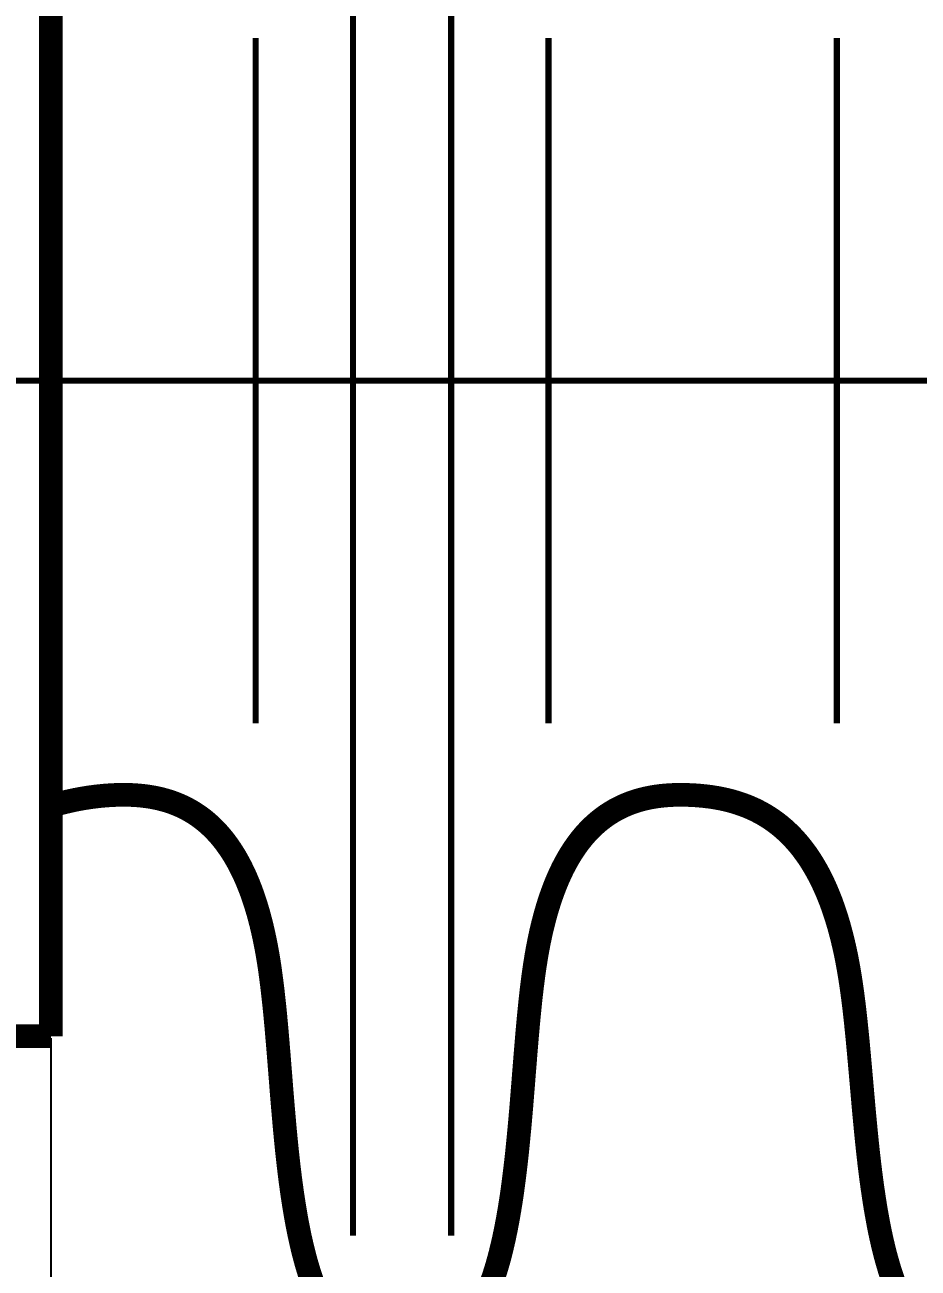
# Model space of a CAD drawing. Header units: inches. Extents: x 0 to 1068, y -53 to 297.
# Drawn here: x 91.34 to 117.71, y 169.38 to 206.09 of the extents above; entities that cross this region are included whole.
import ezdxf

# ---------------------------------------------------------------- set-up
doc = ezdxf.new("R2010")
doc.units = ezdxf.units.IN
doc.header["$MEASUREMENT"] = 0
doc.linetypes.add('ACAD_ISO10W100', pattern=[18, 12, -3, 0, -3])
doc.layers.add('WYMIAROWANIE', color=7, linetype='Continuous')
doc.layers.add('ZAWIESIE 2D', color=250, linetype='Continuous')
doc.styles.get("Standard").update_dxf_attribs({"font": 'arial.ttf', "height": 3.5})
doc.dimstyles.get("Standard").update_dxf_attribs({"dimtxt": 3.5, "dimasz": 3.5, "dimexe": 0.18, "dimexo": 0.0625, "dimgap": 1, "dimtad": 1, "dimdec": 0, "dimdsep": 46, "dimtxsty": 'Standard', "dimcen": 0, "dimclrd": 256, "dimclrt": 256, "dimadec": 0, "dimazin": 2, "dimtfac": 1, "dimtdec": 0, "dimtofl": 0, "dimtmove": 0, "dimatfit": 3, "dimfxl": 1, "dimtolj": 1, "dimtzin": 0, "dimarcsym": 0})

# ---------------------------------------------------------------- blocks, each defined once
blk = doc.blocks.new('*D2')
at = {"layer": 'Defpoints', "color": 0, "lineweight": 18, "transparency": 16777216}
for p in [(58.77, 176.226), (92.107, 176.226), (92.107, 157.252)]:
    blk.add_point(p, dxfattribs=at)
at = {"layer": 'WYMIAROWANIE', "color": 0, "lineweight": -2, "transparency": 16777216}
for p, q in [((58.77, 176.164), (58.77, 157.072)), ((92.107, 176.164), (92.107, 157.072))]:
    blk.add_line(p, q, dxfattribs=at)
at = {"layer": 'WYMIAROWANIE', "lineweight": -2, "transparency": 16777216}
blk.add_line((62.27, 157.252), (88.607, 157.252), dxfattribs=at)
at = {"layer": 'WYMIAROWANIE', "lineweight": 18, "transparency": 16777216}
for points in [[(62.27, 157.836), (62.27, 156.669), (58.77, 157.252)], [(88.607, 157.836), (88.607, 156.669), (92.107, 157.252)]]:
    blk.add_solid(points, dxfattribs=at)
at = {"layer": 'WYMIAROWANIE', "lineweight": 18, "transparency": 16777216, "insert": (75.439, 160.039), "char_height": 3.5, "attachment_point": 5}
blk.add_mtext('\\A1;100', dxfattribs=at)
blk = doc.blocks.new('*D3')
at = {"layer": 'Defpoints', "color": 0, "lineweight": 18, "transparency": 16777216}
for p in [(92.107, 176.226), (164.308, 175.701), (164.308, 150.252)]:
    blk.add_point(p, dxfattribs=at)
at = {"layer": 'WYMIAROWANIE', "color": 0, "lineweight": -2, "transparency": 16777216}
for p, q in [((92.107, 176.164), (92.107, 150.072)), ((164.308, 175.638), (164.308, 150.072))]:
    blk.add_line(p, q, dxfattribs=at)
at = {"layer": 'WYMIAROWANIE', "lineweight": -2, "transparency": 16777216}
blk.add_line((95.607, 150.252), (160.808, 150.252), dxfattribs=at)
at = {"layer": 'WYMIAROWANIE', "lineweight": 18, "transparency": 16777216}
for points in [[(95.607, 150.836), (95.607, 149.669), (92.107, 150.252)], [(160.808, 150.836), (160.808, 149.669), (164.308, 150.252)]]:
    blk.add_solid(points, dxfattribs=at)
at = {"layer": 'WYMIAROWANIE', "lineweight": 18, "transparency": 16777216, "insert": (128.208, 153.01), "char_height": 3.5, "width": 7.7807, "attachment_point": 5}
blk.add_mtext('\\A1;217', dxfattribs=at)
blk = doc.blocks.new('*D5')
at = {"layer": 'Defpoints', "color": 0, "lineweight": 18, "transparency": 16777216}
for p in [(58.77, 176.226), (197.646, 176.226), (58.77, 138.885)]:
    blk.add_point(p, dxfattribs=at)
at = {"layer": 'WYMIAROWANIE', "color": 0, "lineweight": -2, "transparency": 16777216}
for p, q in [((58.77, 176.164), (58.77, 138.705)), ((197.646, 176.164), (197.646, 138.705))]:
    blk.add_line(p, q, dxfattribs=at)
at = {"layer": 'WYMIAROWANIE', "lineweight": -2, "transparency": 16777216}
blk.add_line((194.146, 138.885), (62.27, 138.885), dxfattribs=at)
at = {"layer": 'WYMIAROWANIE', "lineweight": 18, "transparency": 16777216}
for points in [[(62.27, 139.468), (62.27, 138.301), (58.77, 138.885)], [(194.146, 139.468), (194.146, 138.301), (197.646, 138.885)]]:
    blk.add_solid(points, dxfattribs=at)
at = {"layer": 'WYMIAROWANIE', "lineweight": 18, "transparency": 16777216, "insert": (128.208, 141.642), "char_height": 3.5, "attachment_point": 5}
blk.add_mtext('\\A1;417', dxfattribs=at)
blk = doc.blocks.new('*D31')
at = {"layer": 'Defpoints', "color": 0, "lineweight": 18, "transparency": 16777216}
for p in [(92.107, 176.226), (102.473, 166.622), (92.107, 157.252)]:
    blk.add_point(p, dxfattribs=at)
at = {"layer": 'WYMIAROWANIE', "color": 0, "lineweight": -2, "transparency": 16777216}
for p, q in [((92.107, 176.164), (92.107, 157.072)), ((102.473, 166.559), (102.473, 157.072))]:
    blk.add_line(p, q, dxfattribs=at)
at = {"layer": 'WYMIAROWANIE', "lineweight": -2, "transparency": 16777216}
blk.add_line((98.973, 157.252), (95.607, 157.252), dxfattribs=at)
at = {"layer": 'WYMIAROWANIE', "lineweight": 18, "transparency": 16777216}
for points in [[(95.607, 157.836), (95.607, 156.669), (92.107, 157.252)], [(98.973, 157.836), (98.973, 156.669), (102.473, 157.252)]]:
    blk.add_solid(points, dxfattribs=at)
at = {"layer": 'WYMIAROWANIE', "lineweight": 18, "transparency": 16777216, "insert": (97.29, 160.041), "char_height": 3.5, "attachment_point": 5}
blk.add_mtext('\\A1;31', dxfattribs=at)

msp = doc.modelspace()

# ---------------------------------------------------------------- linework, layer by layer
at = {"layer": 'ZAWIESIE 2D', "lineweight": 18}
for points, const_width in [([(101.023, 220.829), (101.023, 195.581)], 0.18), ([(103.922, 220.829), (103.922, 195.581)], 0.18), ([(92.107, 195.581), (92.107, 214.936)], 0.7), ([(98.15, 205.695), (98.15, 195.581)], 0.18), ([(106.795, 205.695), (106.795, 195.581)], 0.18), ([(115.307, 205.695), (115.307, 195.581)], 0.18), ([(92.107, 195.581), (92.107, 176.226)], 0.7), ([(98.15, 185.467), (98.15, 195.581)], 0.18), ([(101.023, 170.333), (101.023, 195.581)], 0.18), ([(103.922, 170.333), (103.922, 195.581)], 0.18), ([(106.795, 185.467), (106.795, 195.581)], 0.18), ([(115.307, 185.467), (115.307, 195.581)], 0.18), ([(92.107, 176.226), (58.77, 176.226)], 0.7)]:
    msp.add_lwpolyline(points, dxfattribs=dict(at, const_width=const_width))
at = {"layer": 'ZAWIESIE 2D', "linetype": 'ACAD_ISO10W100', "lineweight": 18, "ltscale": 0.5, "const_width": 0.18}
msp.add_lwpolyline([(228.795, 195.581), (45.2, 195.581)], dxfattribs=at)
at = {"layer": 'ZAWIESIE 2D', "lineweight": 18}
for points in [[(99.814, 168.998, 0.7, 0.7, 0), (99.795, 169.053, 0.7, 0.7, 0), (99.776, 169.108, 0.7, 0.7, 0), (99.758, 169.164, 0.7, 0.7, 0), (99.74, 169.22, 0.7, 0.7, 0), (99.722, 169.276, 0.7, 0.7, 0), (99.704, 169.333, 0.7, 0.7, 0), (99.687, 169.391, 0.7, 0.7, 0), (99.669, 169.449, 0.7, 0.7, 0), (99.653, 169.507, 0.7, 0.7, 0), (99.636, 169.565, 0.7, 0.7, 0), (99.62, 169.624, 0.7, 0.7, 0), (99.604, 169.684, 0.7, 0.7, 0), (99.588, 169.744, 0.7, 0.7, 0), (99.572, 169.804, 0.7, 0.7, 0), (99.557, 169.865, 0.7, 0.7, 0), (99.542, 169.925, 0.7, 0.7, 0), (99.527, 169.987, 0.7, 0.7, 0), (99.512, 170.048, 0.7, 0.7, 0), (99.498, 170.11, 0.7, 0.7, 0), (99.484, 170.173, 0.7, 0.7, 0), (99.47, 170.235, 0.7, 0.7, 0), (99.456, 170.298, 0.7, 0.7, 0), (99.442, 170.362, 0.7, 0.7, 0), (99.429, 170.425, 0.7, 0.7, 0), (99.416, 170.489, 0.7, 0.7, 0), (99.403, 170.554, 0.7, 0.7, 0), (99.391, 170.618, 0.7, 0.7, 0), (99.378, 170.683, 0.7, 0.7, 0), (99.366, 170.748, 0.7, 0.7, 0), (99.354, 170.814, 0.7, 0.7, 0), (99.342, 170.879, 0.7, 0.7, 0), (99.33, 170.945, 0.7, 0.7, 0), (99.319, 171.012, 0.7, 0.7, 0), (99.308, 171.078, 0.7, 0.7, 0), (99.286, 171.212, 0.7, 0.7, 0), (99.265, 171.346, 0.7, 0.7, 0), (99.244, 171.482, 0.7, 0.7, 0), (99.224, 171.618, 0.7, 0.7, 0), (99.205, 171.756, 0.7, 0.7, 0), (99.186, 171.893, 0.7, 0.7, 0), (99.168, 172.032, 0.7, 0.7, 0), (99.151, 172.171, 0.7, 0.7, 0), (99.134, 172.311, 0.7, 0.7, 0), (99.117, 172.452, 0.7, 0.7, 0), (99.102, 172.593, 0.7, 0.7, 0), (99.086, 172.734, 0.7, 0.7, 0), (99.071, 172.876, 0.7, 0.7, 0), (99.057, 173.018, 0.7, 0.7, 0), (99.042, 173.161, 0.7, 0.7, 0), (99.029, 173.303, 0.7, 0.7, 0), (99.015, 173.446, 0.7, 0.7, 0), (99.002, 173.589, 0.7, 0.7, 0), (98.977, 173.876, 0.7, 0.7, 0), (98.952, 174.163, 0.7, 0.7, 0), (98.928, 174.449, 0.7, 0.7, 0), (98.905, 174.734, 0.7, 0.7, 0), (98.894, 174.877, 0.7, 0.7, 0), (98.883, 175.019, 0.7, 0.7, 0), (98.872, 175.16, 0.7, 0.7, 0), (98.86, 175.302, 0.7, 0.7, 0), (98.849, 175.442, 0.7, 0.7, 0), (98.838, 175.582, 0.7, 0.7, 0), (98.827, 175.722, 0.7, 0.7, 0), (98.815, 175.861, 0.7, 0.7, 0), (98.804, 175.999, 0.7, 0.7, 0), (98.792, 176.137, 0.7, 0.7, 0), (98.78, 176.274, 0.7, 0.7, 0), (98.769, 176.41, 0.7, 0.7, 0), (98.757, 176.545, 0.7, 0.7, 0), (98.744, 176.679, 0.7, 0.7, 0), (98.732, 176.812, 0.7, 0.7, 0), (98.719, 176.945, 0.7, 0.7, 0), (98.706, 177.076, 0.7, 0.7, 0), (98.692, 177.206, 0.7, 0.7, 0), (98.678, 177.335, 0.7, 0.7, 0), (98.671, 177.399, 0.7, 0.7, 0), (98.664, 177.462, 0.7, 0.7, 0), (98.657, 177.526, 0.7, 0.7, 0), (98.65, 177.589, 0.7, 0.7, 0), (98.642, 177.651, 0.7, 0.7, 0), (98.635, 177.714, 0.7, 0.7, 0), (98.627, 177.776, 0.7, 0.7, 0), (98.619, 177.837, 0.7, 0.7, 0), (98.611, 177.899, 0.7, 0.7, 0), (98.603, 177.96, 0.7, 0.7, 0), (98.595, 178.02, 0.7, 0.7, 0), (98.587, 178.08, 0.7, 0.7, 0), (98.579, 178.14, 0.7, 0.7, 0), (98.57, 178.2, 0.7, 0.7, 0), (98.562, 178.259, 0.7, 0.7, 0), (98.553, 178.317, 0.7, 0.7, 0), (98.544, 178.376, 0.7, 0.7, 0), (98.535, 178.434, 0.7, 0.7, 0), (98.526, 178.491, 0.7, 0.7, 0), (98.516, 178.548, 0.7, 0.7, 0), (98.507, 178.605, 0.7, 0.7, 0), (98.497, 178.661, 0.7, 0.7, 0), (98.487, 178.717, 0.7, 0.7, 0), (98.477, 178.772, 0.7, 0.7, 0), (98.467, 178.827, 0.7, 0.7, 0), (98.457, 178.881, 0.7, 0.7, 0), (98.446, 178.935, 0.7, 0.7, 0), (98.436, 178.989, 0.7, 0.7, 0), (98.425, 179.042, 0.7, 0.7, 0), (98.414, 179.095, 0.7, 0.7, 0), (98.403, 179.147, 0.7, 0.7, 0), (98.392, 179.199, 0.7, 0.7, 0), (98.381, 179.251, 0.7, 0.7, 0), (98.369, 179.302, 0.7, 0.7, 0), (98.358, 179.353, 0.7, 0.7, 0), (98.346, 179.403, 0.7, 0.7, 0), (98.334, 179.453, 0.7, 0.7, 0), (98.322, 179.503, 0.7, 0.7, 0), (98.31, 179.552, 0.7, 0.7, 0), (98.297, 179.601, 0.7, 0.7, 0), (98.285, 179.649, 0.7, 0.7, 0), (98.272, 179.697, 0.7, 0.7, 0), (98.26, 179.745, 0.7, 0.7, 0), (98.247, 179.792, 0.7, 0.7, 0), (98.234, 179.839, 0.7, 0.7, 0), (98.221, 179.885, 0.7, 0.7, 0), (98.207, 179.931, 0.7, 0.7, 0), (98.194, 179.977, 0.7, 0.7, 0), (98.18, 180.022, 0.7, 0.7, 0), (98.167, 180.067, 0.7, 0.7, 0), (98.153, 180.111, 0.7, 0.7, 0), (98.139, 180.155, 0.7, 0.7, 0), (98.125, 180.199, 0.7, 0.7, 0), (98.111, 180.242, 0.7, 0.7, 0), (98.096, 180.285, 0.7, 0.7, 0), (98.082, 180.328, 0.7, 0.7, 0), (98.067, 180.37, 0.7, 0.7, 0), (98.052, 180.412, 0.7, 0.7, 0), (98.038, 180.453, 0.7, 0.7, 0), (98.023, 180.495, 0.7, 0.7, 0), (98.008, 180.535, 0.7, 0.7, 0), (97.992, 180.576, 0.7, 0.7, 0), (97.977, 180.616, 0.7, 0.7, 0), (97.961, 180.655, 0.7, 0.7, 0), (97.946, 180.695, 0.7, 0.7, 0), (97.93, 180.734, 0.7, 0.7, 0), (97.914, 180.772, 0.7, 0.7, 0), (97.898, 180.81, 0.7, 0.7, 0), (97.882, 180.848, 0.7, 0.7, 0), (97.866, 180.886, 0.7, 0.7, 0), (97.85, 180.923, 0.7, 0.7, 0), (97.833, 180.96, 0.7, 0.7, 0), (97.817, 180.996, 0.7, 0.7, 0), (97.8, 181.032, 0.7, 0.7, 0), (97.783, 181.068, 0.7, 0.7, 0), (97.766, 181.103, 0.7, 0.7, 0), (97.749, 181.138, 0.7, 0.7, 0), (97.732, 181.173, 0.7, 0.7, 0), (97.715, 181.207, 0.7, 0.7, 0), (97.698, 181.241, 0.7, 0.7, 0), (97.68, 181.275, 0.7, 0.7, 0), (97.662, 181.308, 0.7, 0.7, 0), (97.645, 181.341, 0.7, 0.7, 0), (97.627, 181.374, 0.7, 0.7, 0), (97.609, 181.406, 0.7, 0.7, 0), (97.591, 181.438, 0.7, 0.7, 0), (97.573, 181.47, 0.7, 0.7, 0), (97.555, 181.502, 0.7, 0.7, 0), (97.536, 181.533, 0.7, 0.7, 0), (97.518, 181.563, 0.7, 0.7, 0), (97.499, 181.594, 0.7, 0.7, 0), (97.481, 181.624, 0.7, 0.7, 0), (97.462, 181.653, 0.7, 0.7, 0), (97.443, 181.683, 0.7, 0.7, 0), (97.424, 181.712, 0.7, 0.7, 0), (97.405, 181.741, 0.7, 0.7, 0), (97.386, 181.769, 0.7, 0.7, 0), (97.366, 181.797, 0.7, 0.7, 0), (97.347, 181.825, 0.7, 0.7, 0), (97.328, 181.853, 0.7, 0.7, 0), (97.308, 181.88, 0.7, 0.7, 0), (97.288, 181.907, 0.7, 0.7, 0), (97.269, 181.934, 0.7, 0.7, 0), (97.249, 181.96, 0.7, 0.7, 0), (97.229, 181.986, 0.7, 0.7, 0), (97.209, 182.012, 0.7, 0.7, 0), (97.189, 182.037, 0.7, 0.7, 0), (97.168, 182.062, 0.7, 0.7, 0), (97.128, 182.112, 0.7, 0.7, 0), (97.087, 182.16, 0.7, 0.7, 0), (97.045, 182.207, 0.7, 0.7, 0), (97.003, 182.253, 0.7, 0.7, 0), (96.961, 182.298, 0.7, 0.7, 0), (96.919, 182.341, 0.7, 0.7, 0), (96.876, 182.384, 0.7, 0.7, 0), (96.833, 182.425, 0.7, 0.7, 0), (96.789, 182.465, 0.7, 0.7, 0), (96.745, 182.505, 0.7, 0.7, 0), (96.701, 182.543, 0.7, 0.7, 0), (96.657, 182.58, 0.7, 0.7, 0), (96.612, 182.616, 0.7, 0.7, 0), (96.567, 182.651, 0.7, 0.7, 0), (96.521, 182.685, 0.7, 0.7, 0), (96.476, 182.718, 0.7, 0.7, 0), (96.43, 182.75, 0.7, 0.7, 0), (96.384, 182.781, 0.7, 0.7, 0), (96.337, 182.811, 0.7, 0.7, 0), (96.291, 182.84, 0.7, 0.7, 0), (96.244, 182.868, 0.7, 0.7, 0), (96.196, 182.895, 0.7, 0.7, 0), (96.149, 182.922, 0.7, 0.7, 0), (96.101, 182.947, 0.7, 0.7, 0), (96.053, 182.972, 0.7, 0.7, 0), (96.005, 182.995, 0.7, 0.7, 0), (95.957, 183.018, 0.7, 0.7, 0), (95.908, 183.04, 0.7, 0.7, 0), (95.859, 183.061, 0.7, 0.7, 0), (95.81, 183.081, 0.7, 0.7, 0), (95.761, 183.1, 0.7, 0.7, 0), (95.711, 183.119, 0.7, 0.7, 0), (95.662, 183.136, 0.7, 0.7, 0), (95.612, 183.153, 0.7, 0.7, 0), (95.562, 183.169, 0.7, 0.7, 0), (95.512, 183.185, 0.7, 0.7, 0), (95.461, 183.199, 0.7, 0.7, 0), (95.411, 183.213, 0.7, 0.7, 0), (95.36, 183.226, 0.7, 0.7, 0), (95.31, 183.239, 0.7, 0.7, 0), (95.259, 183.25, 0.7, 0.7, 0), (95.207, 183.261, 0.7, 0.7, 0), (95.156, 183.271, 0.7, 0.7, 0), (95.105, 183.281, 0.7, 0.7, 0), (95.053, 183.29, 0.7, 0.7, 0), (95.002, 183.298, 0.7, 0.7, 0), (94.95, 183.306, 0.7, 0.7, 0), (94.898, 183.313, 0.7, 0.7, 0), (94.846, 183.319, 0.7, 0.7, 0), (94.794, 183.325, 0.7, 0.7, 0), (94.742, 183.33, 0.7, 0.7, 0), (94.69, 183.335, 0.7, 0.7, 0), (94.638, 183.339, 0.7, 0.7, 0), (94.585, 183.343, 0.7, 0.7, 0), (94.533, 183.346, 0.7, 0.7, 0), (94.48, 183.348, 0.7, 0.7, 0), (94.428, 183.35, 0.7, 0.7, 0), (94.375, 183.351, 0.7, 0.7, 0), (94.323, 183.352, 0.7, 0.7, 0), (94.27, 183.353, 0.7, 0.7, 0), (94.217, 183.353, 0.7, 0.7, 0), (94.164, 183.352, 0.7, 0.7, 0), (94.112, 183.351, 0.7, 0.7, 0), (94.059, 183.35, 0.7, 0.7, 0), (94.006, 183.348, 0.7, 0.7, 0), (93.953, 183.346, 0.7, 0.7, 0), (93.9, 183.343, 0.7, 0.7, 0), (93.848, 183.34, 0.7, 0.7, 0), (93.795, 183.337, 0.7, 0.7, 0), (93.742, 183.333, 0.7, 0.7, 0), (93.689, 183.329, 0.7, 0.7, 0), (93.636, 183.324, 0.7, 0.7, 0), (93.584, 183.319, 0.7, 0.7, 0), (93.531, 183.314, 0.7, 0.7, 0), (93.478, 183.308, 0.7, 0.7, 0), (93.425, 183.302, 0.7, 0.7, 0), (93.372, 183.295, 0.7, 0.7, 0), (93.32, 183.288, 0.7, 0.7, 0), (93.267, 183.281, 0.7, 0.7, 0), (93.214, 183.273, 0.7, 0.7, 0), (93.161, 183.265, 0.7, 0.7, 0), (93.109, 183.257, 0.7, 0.7, 0), (93.056, 183.248, 0.7, 0.7, 0), (93.003, 183.239, 0.7, 0.7, 0), (92.951, 183.229, 0.7, 0.7, 0), (92.898, 183.219, 0.7, 0.7, 0), (92.845, 183.209, 0.7, 0.7, 0), (92.792, 183.198, 0.7, 0.7, 0), (92.74, 183.187, 0.7, 0.7, 0), (92.687, 183.175, 0.7, 0.7, 0), (92.634, 183.164, 0.7, 0.7, 0), (92.582, 183.151, 0.7, 0.7, 0), (92.529, 183.139, 0.7, 0.7, 0), (92.476, 183.126, 0.7, 0.7, 0), (92.423, 183.112, 0.7, 0.7, 0), (92.371, 183.099, 0.7, 0.7, 0), (92.318, 183.085, 0.7, 0.7, 0), (92.265, 183.07, 0.7, 0.7, 0), (92.213, 183.055, 0.7, 0.7, 0), (92.16, 183.04, 0.7, 0.7, 0), (92.107, 183.025, 0, 0, 0)], [(116.972, 169.006, 0.7, 0.7, 0), (116.956, 169.052, 0.7, 0.7, 0), (116.94, 169.099, 0.7, 0.7, 0), (116.924, 169.146, 0.7, 0.7, 0), (116.908, 169.193, 0.7, 0.7, 0), (116.893, 169.241, 0.7, 0.7, 0), (116.877, 169.289, 0.7, 0.7, 0), (116.862, 169.337, 0.7, 0.7, 0), (116.847, 169.386, 0.7, 0.7, 0), (116.833, 169.435, 0.7, 0.7, 0), (116.818, 169.484, 0.7, 0.7, 0), (116.804, 169.533, 0.7, 0.7, 0), (116.79, 169.583, 0.7, 0.7, 0), (116.776, 169.633, 0.7, 0.7, 0), (116.762, 169.684, 0.7, 0.7, 0), (116.748, 169.734, 0.7, 0.7, 0), (116.735, 169.785, 0.7, 0.7, 0), (116.722, 169.836, 0.7, 0.7, 0), (116.709, 169.888, 0.7, 0.7, 0), (116.683, 169.991, 0.7, 0.7, 0), (116.658, 170.096, 0.7, 0.7, 0), (116.634, 170.201, 0.7, 0.7, 0), (116.61, 170.308, 0.7, 0.7, 0), (116.587, 170.415, 0.7, 0.7, 0), (116.565, 170.523, 0.7, 0.7, 0), (116.543, 170.632, 0.7, 0.7, 0), (116.522, 170.742, 0.7, 0.7, 0), (116.502, 170.853, 0.7, 0.7, 0), (116.482, 170.964, 0.7, 0.7, 0), (116.462, 171.076, 0.7, 0.7, 0), (116.443, 171.189, 0.7, 0.7, 0), (116.425, 171.303, 0.7, 0.7, 0), (116.407, 171.417, 0.7, 0.7, 0), (116.39, 171.532, 0.7, 0.7, 0), (116.373, 171.647, 0.7, 0.7, 0), (116.356, 171.763, 0.7, 0.7, 0), (116.34, 171.879, 0.7, 0.7, 0), (116.324, 171.996, 0.7, 0.7, 0), (116.309, 172.113, 0.7, 0.7, 0), (116.294, 172.231, 0.7, 0.7, 0), (116.28, 172.349, 0.7, 0.7, 0), (116.265, 172.468, 0.7, 0.7, 0), (116.252, 172.587, 0.7, 0.7, 0), (116.238, 172.706, 0.7, 0.7, 0), (116.225, 172.825, 0.7, 0.7, 0), (116.212, 172.945, 0.7, 0.7, 0), (116.199, 173.065, 0.7, 0.7, 0), (116.187, 173.185, 0.7, 0.7, 0), (116.163, 173.425, 0.7, 0.7, 0), (116.14, 173.666, 0.7, 0.7, 0), (116.117, 173.907, 0.7, 0.7, 0), (116.095, 174.148, 0.7, 0.7, 0), (116.074, 174.388, 0.7, 0.7, 0), (116.053, 174.628, 0.7, 0.7, 0), (116.032, 174.867, 0.7, 0.7, 0), (116.011, 175.105, 0.7, 0.7, 0), (116.001, 175.223, 0.7, 0.7, 0), (115.99, 175.341, 0.7, 0.7, 0), (115.98, 175.459, 0.7, 0.7, 0), (115.969, 175.576, 0.7, 0.7, 0), (115.959, 175.693, 0.7, 0.7, 0), (115.948, 175.809, 0.7, 0.7, 0), (115.937, 175.925, 0.7, 0.7, 0), (115.927, 176.04, 0.7, 0.7, 0), (115.916, 176.155, 0.7, 0.7, 0), (115.904, 176.269, 0.7, 0.7, 0), (115.893, 176.382, 0.7, 0.7, 0), (115.881, 176.495, 0.7, 0.7, 0), (115.87, 176.607, 0.7, 0.7, 0), (115.858, 176.719, 0.7, 0.7, 0), (115.846, 176.829, 0.7, 0.7, 0), (115.833, 176.939, 0.7, 0.7, 0), (115.821, 177.048, 0.7, 0.7, 0), (115.808, 177.156, 0.7, 0.7, 0), (115.794, 177.263, 0.7, 0.7, 0), (115.781, 177.369, 0.7, 0.7, 0), (115.767, 177.474, 0.7, 0.7, 0), (115.753, 177.579, 0.7, 0.7, 0), (115.738, 177.682, 0.7, 0.7, 0), (115.723, 177.784, 0.7, 0.7, 0), (115.708, 177.886, 0.7, 0.7, 0), (115.692, 177.986, 0.7, 0.7, 0), (115.676, 178.085, 0.7, 0.7, 0), (115.668, 178.134, 0.7, 0.7, 0), (115.659, 178.183, 0.7, 0.7, 0), (115.651, 178.231, 0.7, 0.7, 0), (115.642, 178.279, 0.7, 0.7, 0), (115.634, 178.327, 0.7, 0.7, 0), (115.625, 178.375, 0.7, 0.7, 0), (115.616, 178.422, 0.7, 0.7, 0), (115.607, 178.469, 0.7, 0.7, 0), (115.589, 178.562, 0.7, 0.7, 0), (115.57, 178.654, 0.7, 0.7, 0), (115.551, 178.745, 0.7, 0.7, 0), (115.531, 178.835, 0.7, 0.7, 0), (115.511, 178.923, 0.7, 0.7, 0), (115.49, 179.011, 0.7, 0.7, 0), (115.469, 179.097, 0.7, 0.7, 0), (115.448, 179.182, 0.7, 0.7, 0), (115.426, 179.266, 0.7, 0.7, 0), (115.404, 179.349, 0.7, 0.7, 0), (115.382, 179.431, 0.7, 0.7, 0), (115.359, 179.512, 0.7, 0.7, 0), (115.335, 179.592, 0.7, 0.7, 0), (115.312, 179.67, 0.7, 0.7, 0), (115.287, 179.748, 0.7, 0.7, 0), (115.263, 179.824, 0.7, 0.7, 0), (115.238, 179.9, 0.7, 0.7, 0), (115.213, 179.974, 0.7, 0.7, 0), (115.187, 180.047, 0.7, 0.7, 0), (115.161, 180.12, 0.7, 0.7, 0), (115.135, 180.191, 0.7, 0.7, 0), (115.108, 180.261, 0.7, 0.7, 0), (115.081, 180.33, 0.7, 0.7, 0), (115.053, 180.399, 0.7, 0.7, 0), (115.025, 180.466, 0.7, 0.7, 0), (114.997, 180.532, 0.7, 0.7, 0), (114.968, 180.597, 0.7, 0.7, 0), (114.94, 180.662, 0.7, 0.7, 0), (114.91, 180.725, 0.7, 0.7, 0), (114.881, 180.787, 0.7, 0.7, 0), (114.851, 180.849, 0.7, 0.7, 0), (114.821, 180.909, 0.7, 0.7, 0), (114.79, 180.969, 0.7, 0.7, 0), (114.759, 181.027, 0.7, 0.7, 0), (114.728, 181.085, 0.7, 0.7, 0), (114.696, 181.142, 0.7, 0.7, 0), (114.664, 181.197, 0.7, 0.7, 0), (114.632, 181.252, 0.7, 0.7, 0), (114.6, 181.306, 0.7, 0.7, 0), (114.567, 181.359, 0.7, 0.7, 0), (114.534, 181.411, 0.7, 0.7, 0), (114.501, 181.463, 0.7, 0.7, 0), (114.467, 181.513, 0.7, 0.7, 0), (114.433, 181.563, 0.7, 0.7, 0), (114.399, 181.612, 0.7, 0.7, 0), (114.364, 181.659, 0.7, 0.7, 0), (114.329, 181.706, 0.7, 0.7, 0), (114.294, 181.753, 0.7, 0.7, 0), (114.259, 181.798, 0.7, 0.7, 0), (114.223, 181.843, 0.7, 0.7, 0), (114.188, 181.886, 0.7, 0.7, 0), (114.151, 181.929, 0.7, 0.7, 0), (114.115, 181.971, 0.7, 0.7, 0), (114.078, 182.013, 0.7, 0.7, 0), (114.041, 182.053, 0.7, 0.7, 0), (114.004, 182.093, 0.7, 0.7, 0), (113.967, 182.132, 0.7, 0.7, 0), (113.929, 182.17, 0.7, 0.7, 0), (113.891, 182.207, 0.7, 0.7, 0), (113.853, 182.244, 0.7, 0.7, 0), (113.815, 182.28, 0.7, 0.7, 0), (113.776, 182.315, 0.7, 0.7, 0), (113.738, 182.35, 0.7, 0.7, 0), (113.699, 182.383, 0.7, 0.7, 0), (113.659, 182.416, 0.7, 0.7, 0), (113.62, 182.449, 0.7, 0.7, 0), (113.58, 182.48, 0.7, 0.7, 0), (113.54, 182.511, 0.7, 0.7, 0), (113.5, 182.541, 0.7, 0.7, 0), (113.46, 182.571, 0.7, 0.7, 0), (113.42, 182.599, 0.7, 0.7, 0), (113.379, 182.628, 0.7, 0.7, 0), (113.338, 182.655, 0.7, 0.7, 0), (113.297, 182.682, 0.7, 0.7, 0), (113.256, 182.708, 0.7, 0.7, 0), (113.215, 182.734, 0.7, 0.7, 0), (113.173, 182.759, 0.7, 0.7, 0), (113.131, 182.783, 0.7, 0.7, 0), (113.09, 182.807, 0.7, 0.7, 0), (113.048, 182.83, 0.7, 0.7, 0), (113.005, 182.852, 0.7, 0.7, 0), (112.963, 182.874, 0.7, 0.7, 0), (112.92, 182.895, 0.7, 0.7, 0), (112.878, 182.916, 0.7, 0.7, 0), (112.835, 182.936, 0.7, 0.7, 0), (112.792, 182.955, 0.7, 0.7, 0), (112.749, 182.974, 0.7, 0.7, 0), (112.706, 182.993, 0.7, 0.7, 0), (112.662, 183.01, 0.7, 0.7, 0), (112.619, 183.028, 0.7, 0.7, 0), (112.575, 183.044, 0.7, 0.7, 0), (112.532, 183.061, 0.7, 0.7, 0), (112.488, 183.076, 0.7, 0.7, 0), (112.444, 183.091, 0.7, 0.7, 0), (112.4, 183.106, 0.7, 0.7, 0), (112.355, 183.12, 0.7, 0.7, 0), (112.311, 183.134, 0.7, 0.7, 0), (112.267, 183.147, 0.7, 0.7, 0), (112.222, 183.16, 0.7, 0.7, 0), (112.178, 183.172, 0.7, 0.7, 0), (112.133, 183.184, 0.7, 0.7, 0), (112.088, 183.195, 0.7, 0.7, 0), (112.043, 183.206, 0.7, 0.7, 0), (111.999, 183.216, 0.7, 0.7, 0), (111.954, 183.226, 0.7, 0.7, 0), (111.908, 183.236, 0.7, 0.7, 0), (111.863, 183.245, 0.7, 0.7, 0), (111.818, 183.253, 0.7, 0.7, 0), (111.773, 183.262, 0.7, 0.7, 0), (111.728, 183.269, 0.7, 0.7, 0), (111.682, 183.277, 0.7, 0.7, 0), (111.637, 183.284, 0.7, 0.7, 0), (111.591, 183.291, 0.7, 0.7, 0), (111.546, 183.297, 0.7, 0.7, 0), (111.5, 183.303, 0.7, 0.7, 0), (111.455, 183.308, 0.7, 0.7, 0), (111.409, 183.314, 0.7, 0.7, 0), (111.363, 183.318, 0.7, 0.7, 0), (111.318, 183.323, 0.7, 0.7, 0), (111.272, 183.327, 0.7, 0.7, 0), (111.226, 183.331, 0.7, 0.7, 0), (111.18, 183.334, 0.7, 0.7, 0), (111.135, 183.338, 0.7, 0.7, 0), (111.043, 183.343, 0.7, 0.7, 0), (110.951, 183.347, 0.7, 0.7, 0), (110.906, 183.349, 0.7, 0.7, 0), (110.86, 183.351, 0.7, 0.7, 0), (110.814, 183.352, 0.7, 0.7, 0), (110.768, 183.352, 0.7, 0.7, 0), (110.723, 183.353, 0.7, 0.7, 0), (110.677, 183.353, 0.7, 0.7, 0), (110.631, 183.352, 0.7, 0.7, 0), (110.586, 183.352, 0.7, 0.7, 0), (110.54, 183.351, 0.7, 0.7, 0), (110.494, 183.349, 0.7, 0.7, 0), (110.449, 183.347, 0.7, 0.7, 0), (110.403, 183.345, 0.7, 0.7, 0), (110.358, 183.343, 0.7, 0.7, 0), (110.312, 183.339, 0.7, 0.7, 0), (110.267, 183.336, 0.7, 0.7, 0), (110.222, 183.332, 0.7, 0.7, 0), (110.177, 183.328, 0.7, 0.7, 0), (110.131, 183.323, 0.7, 0.7, 0), (110.086, 183.318, 0.7, 0.7, 0), (110.041, 183.312, 0.7, 0.7, 0), (109.996, 183.306, 0.7, 0.7, 0), (109.952, 183.3, 0.7, 0.7, 0), (109.907, 183.292, 0.7, 0.7, 0), (109.862, 183.285, 0.7, 0.7, 0), (109.818, 183.277, 0.7, 0.7, 0), (109.773, 183.268, 0.7, 0.7, 0), (109.729, 183.259, 0.7, 0.7, 0), (109.684, 183.25, 0.7, 0.7, 0), (109.64, 183.24, 0.7, 0.7, 0), (109.596, 183.229, 0.7, 0.7, 0), (109.552, 183.218, 0.7, 0.7, 0), (109.508, 183.206, 0.7, 0.7, 0), (109.465, 183.194, 0.7, 0.7, 0), (109.421, 183.181, 0.7, 0.7, 0), (109.377, 183.167, 0.7, 0.7, 0), (109.334, 183.153, 0.7, 0.7, 0), (109.291, 183.139, 0.7, 0.7, 0), (109.248, 183.124, 0.7, 0.7, 0), (109.205, 183.108, 0.7, 0.7, 0), (109.162, 183.091, 0.7, 0.7, 0), (109.119, 183.074, 0.7, 0.7, 0), (109.077, 183.057, 0.7, 0.7, 0), (109.035, 183.038, 0.7, 0.7, 0), (108.992, 183.02, 0.7, 0.7, 0), (108.951, 183, 0.7, 0.7, 0), (108.909, 182.98, 0.7, 0.7, 0), (108.867, 182.959, 0.7, 0.7, 0), (108.826, 182.937, 0.7, 0.7, 0), (108.784, 182.915, 0.7, 0.7, 0), (108.743, 182.892, 0.7, 0.7, 0), (108.702, 182.868, 0.7, 0.7, 0), (108.661, 182.844, 0.7, 0.7, 0), (108.621, 182.819, 0.7, 0.7, 0), (108.581, 182.793, 0.7, 0.7, 0), (108.54, 182.767, 0.7, 0.7, 0), (108.5, 182.74, 0.7, 0.7, 0), (108.461, 182.712, 0.7, 0.7, 0), (108.421, 182.683, 0.7, 0.7, 0), (108.382, 182.653, 0.7, 0.7, 0), (108.343, 182.623, 0.7, 0.7, 0), (108.304, 182.592, 0.7, 0.7, 0), (108.265, 182.56, 0.7, 0.7, 0), (108.227, 182.528, 0.7, 0.7, 0), (108.189, 182.494, 0.7, 0.7, 0), (108.151, 182.46, 0.7, 0.7, 0), (108.113, 182.425, 0.7, 0.7, 0), (108.076, 182.389, 0.7, 0.7, 0), (108.038, 182.353, 0.7, 0.7, 0), (108.001, 182.315, 0.7, 0.7, 0), (107.965, 182.277, 0.7, 0.7, 0), (107.928, 182.238, 0.7, 0.7, 0), (107.892, 182.198, 0.7, 0.7, 0), (107.856, 182.157, 0.7, 0.7, 0), (107.82, 182.115, 0.7, 0.7, 0), (107.785, 182.072, 0.7, 0.7, 0), (107.75, 182.029, 0.7, 0.7, 0), (107.715, 181.984, 0.7, 0.7, 0), (107.681, 181.939, 0.7, 0.7, 0), (107.646, 181.893, 0.7, 0.7, 0), (107.612, 181.845, 0.7, 0.7, 0), (107.579, 181.797, 0.7, 0.7, 0), (107.545, 181.748, 0.7, 0.7, 0), (107.512, 181.698, 0.7, 0.7, 0), (107.48, 181.647, 0.7, 0.7, 0), (107.447, 181.595, 0.7, 0.7, 0), (107.415, 181.543, 0.7, 0.7, 0), (107.383, 181.489, 0.7, 0.7, 0), (107.352, 181.434, 0.7, 0.7, 0), (107.321, 181.378, 0.7, 0.7, 0), (107.29, 181.321, 0.7, 0.7, 0), (107.259, 181.263, 0.7, 0.7, 0), (107.229, 181.205, 0.7, 0.7, 0), (107.199, 181.145, 0.7, 0.7, 0), (107.17, 181.084, 0.7, 0.7, 0), (107.141, 181.022, 0.7, 0.7, 0), (107.112, 180.959, 0.7, 0.7, 0), (107.083, 180.895, 0.7, 0.7, 0), (107.055, 180.83, 0.7, 0.7, 0), (107.028, 180.764, 0.7, 0.7, 0), (107, 180.697, 0.7, 0.7, 0), (106.973, 180.628, 0.7, 0.7, 0), (106.947, 180.559, 0.7, 0.7, 0), (106.92, 180.488, 0.7, 0.7, 0), (106.895, 180.417, 0.7, 0.7, 0), (106.869, 180.344, 0.7, 0.7, 0), (106.844, 180.27, 0.7, 0.7, 0), (106.819, 180.195, 0.7, 0.7, 0), (106.795, 180.119, 0.7, 0.7, 0), (106.771, 180.042, 0.7, 0.7, 0), (106.748, 179.963, 0.7, 0.7, 0), (106.724, 179.884, 0.7, 0.7, 0), (106.702, 179.803, 0.7, 0.7, 0), (106.691, 179.762, 0.7, 0.7, 0), (106.679, 179.721, 0.7, 0.7, 0), (106.668, 179.68, 0.7, 0.7, 0), (106.658, 179.638, 0.7, 0.7, 0), (106.647, 179.596, 0.7, 0.7, 0), (106.636, 179.554, 0.7, 0.7, 0), (106.626, 179.511, 0.7, 0.7, 0), (106.615, 179.468, 0.7, 0.7, 0), (106.605, 179.425, 0.7, 0.7, 0), (106.594, 179.382, 0.7, 0.7, 0), (106.584, 179.338, 0.7, 0.7, 0), (106.574, 179.294, 0.7, 0.7, 0), (106.564, 179.249, 0.7, 0.7, 0), (106.555, 179.205, 0.7, 0.7, 0), (106.545, 179.16, 0.7, 0.7, 0), (106.535, 179.114, 0.7, 0.7, 0), (106.526, 179.069, 0.7, 0.7, 0), (106.516, 179.023, 0.7, 0.7, 0), (106.507, 178.976, 0.7, 0.7, 0), (106.498, 178.93, 0.7, 0.7, 0), (106.489, 178.883, 0.7, 0.7, 0), (106.48, 178.836, 0.7, 0.7, 0), (106.471, 178.788, 0.7, 0.7, 0), (106.462, 178.74, 0.7, 0.7, 0), (106.454, 178.692, 0.7, 0.7, 0), (106.445, 178.644, 0.7, 0.7, 0), (106.437, 178.595, 0.7, 0.7, 0), (106.429, 178.546, 0.7, 0.7, 0), (106.421, 178.496, 0.7, 0.7, 0), (106.413, 178.447, 0.7, 0.7, 0), (106.405, 178.397, 0.7, 0.7, 0), (106.397, 178.346, 0.7, 0.7, 0), (106.389, 178.296, 0.7, 0.7, 0), (106.382, 178.245, 0.7, 0.7, 0), (106.367, 178.142, 0.7, 0.7, 0), (106.352, 178.038, 0.7, 0.7, 0), (106.338, 177.933, 0.7, 0.7, 0), (106.325, 177.826, 0.7, 0.7, 0), (106.311, 177.719, 0.7, 0.7, 0), (106.298, 177.611, 0.7, 0.7, 0), (106.286, 177.502, 0.7, 0.7, 0), (106.273, 177.391, 0.7, 0.7, 0), (106.261, 177.28, 0.7, 0.7, 0), (106.249, 177.168, 0.7, 0.7, 0), (106.238, 177.055, 0.7, 0.7, 0), (106.226, 176.941, 0.7, 0.7, 0), (106.215, 176.827, 0.7, 0.7, 0), (106.204, 176.711, 0.7, 0.7, 0), (106.193, 176.595, 0.7, 0.7, 0), (106.183, 176.478, 0.7, 0.7, 0), (106.172, 176.361, 0.7, 0.7, 0), (106.162, 176.243, 0.7, 0.7, 0), (106.152, 176.124, 0.7, 0.7, 0), (106.142, 176.005, 0.7, 0.7, 0), (106.132, 175.885, 0.7, 0.7, 0), (106.122, 175.765, 0.7, 0.7, 0), (106.112, 175.644, 0.7, 0.7, 0), (106.103, 175.522, 0.7, 0.7, 0), (106.093, 175.401, 0.7, 0.7, 0), (106.083, 175.279, 0.7, 0.7, 0), (106.073, 175.156, 0.7, 0.7, 0), (106.054, 174.91, 0.7, 0.7, 0), (106.034, 174.663, 0.7, 0.7, 0), (106.014, 174.416, 0.7, 0.7, 0), (105.994, 174.167, 0.7, 0.7, 0), (105.973, 173.919, 0.7, 0.7, 0), (105.951, 173.67, 0.7, 0.7, 0), (105.928, 173.422, 0.7, 0.7, 0), (105.904, 173.175, 0.7, 0.7, 0), (105.892, 173.051, 0.7, 0.7, 0), (105.88, 172.928, 0.7, 0.7, 0), (105.867, 172.804, 0.7, 0.7, 0), (105.854, 172.682, 0.7, 0.7, 0), (105.84, 172.559, 0.7, 0.7, 0), (105.826, 172.437, 0.7, 0.7, 0), (105.812, 172.315, 0.7, 0.7, 0), (105.797, 172.194, 0.7, 0.7, 0), (105.782, 172.073, 0.7, 0.7, 0), (105.767, 171.953, 0.7, 0.7, 0), (105.751, 171.833, 0.7, 0.7, 0), (105.735, 171.713, 0.7, 0.7, 0), (105.718, 171.594, 0.7, 0.7, 0), (105.701, 171.476, 0.7, 0.7, 0), (105.683, 171.359, 0.7, 0.7, 0), (105.664, 171.242, 0.7, 0.7, 0), (105.646, 171.126, 0.7, 0.7, 0), (105.626, 171.01, 0.7, 0.7, 0), (105.606, 170.896, 0.7, 0.7, 0), (105.586, 170.782, 0.7, 0.7, 0), (105.564, 170.669, 0.7, 0.7, 0), (105.543, 170.557, 0.7, 0.7, 0), (105.52, 170.445, 0.7, 0.7, 0), (105.497, 170.335, 0.7, 0.7, 0), (105.474, 170.226, 0.7, 0.7, 0), (105.449, 170.117, 0.7, 0.7, 0), (105.437, 170.063, 0.7, 0.7, 0), (105.424, 170.01, 0.7, 0.7, 0), (105.411, 169.957, 0.7, 0.7, 0), (105.398, 169.904, 0.7, 0.7, 0), (105.385, 169.851, 0.7, 0.7, 0), (105.372, 169.798, 0.7, 0.7, 0), (105.358, 169.746, 0.7, 0.7, 0), (105.345, 169.694, 0.7, 0.7, 0), (105.331, 169.643, 0.7, 0.7, 0), (105.317, 169.591, 0.7, 0.7, 0), (105.302, 169.54, 0.7, 0.7, 0), (105.288, 169.489, 0.7, 0.7, 0), (105.273, 169.439, 0.7, 0.7, 0), (105.258, 169.389, 0.7, 0.7, 0), (105.243, 169.339, 0.7, 0.7, 0), (105.228, 169.29, 0.7, 0.7, 0), (105.212, 169.24, 0.7, 0.7, 0), (105.197, 169.192, 0.7, 0.7, 0), (105.181, 169.143, 0.7, 0.7, 0), (105.165, 169.095, 0.7, 0.7, 0), (105.148, 169.047, 0.7, 0.7, 0), (105.132, 169, 0.7, 0.7, 0)]]:
    msp.add_lwpolyline(points, format="xyseb", dxfattribs=at)

# ---------------------------------------------------------------- dimensions: what is measured, and where the dimension line sits
at = {"layer": 'WYMIAROWANIE', "color": 5, "lineweight": 18}
for p1, text, picture, middle in [((58.77, 176.226), '100', '*D2', (75.439, 160.039)), ((102.473, 166.622), '31', '*D31', (97.29, 160.041))]:
    dim = msp.add_linear_dim(base=(92.107, 157.252), p1=p1, p2=(92.107, 176.226), text=text, dimstyle='Standard', dxfattribs=at)
    dim.commit()
    dim.dimension.update_dxf_attribs({"geometry": picture, "text_midpoint": middle})
for base, p1, p2, text, picture, middle in [((58.77, 138.885), (197.646, 176.226), (58.77, 176.226), '417', '*D5', (128.208, 141.642)), ((164.308, 150.252), (92.107, 176.226), (164.308, 175.701), '217', '*D3', (128.208, 153.01))]:
    dim = msp.add_linear_dim(base=base, p1=p1, p2=p2, text=text, dimstyle='Standard', override={"dimtmove": 1}, dxfattribs=at)
    dim.commit()
    dim.dimension.update_dxf_attribs({"geometry": picture, "text_midpoint": middle})

doc.saveas('drawing.dxf')
